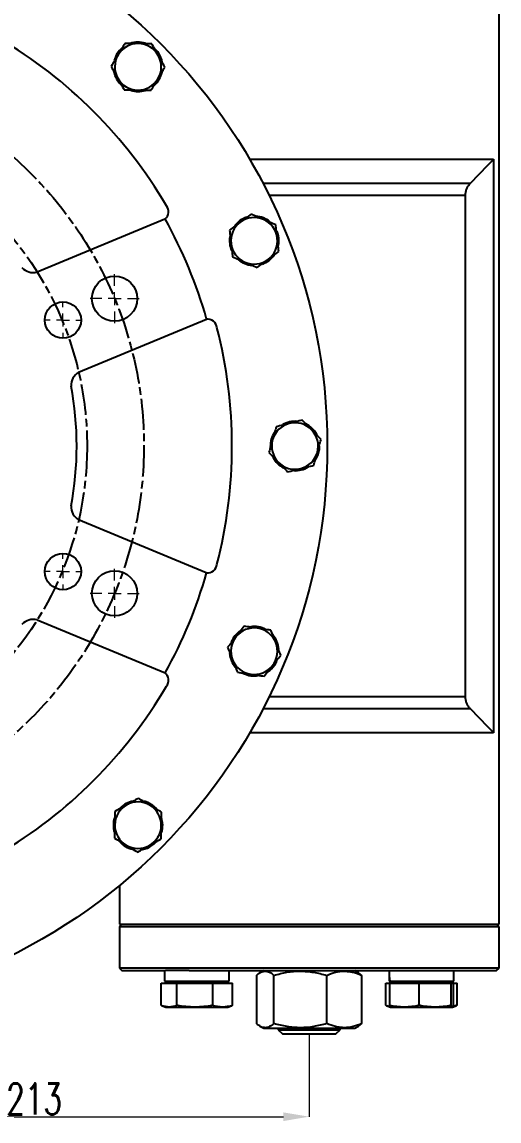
# Model space of a CAD drawing. Header units: millimetres. Extents: x 1953 to 4389, y 564 to 2287.
# Drawn here: x 3417.2 to 3601.9, y 1209.7 to 1634.9 of the extents above; entities that cross this region are included whole.
import ezdxf

# ---------------------------------------------------------------- set-up
doc = ezdxf.new("R2010")
doc.units = ezdxf.units.MM
doc.linetypes.add('AM_ISO08W050', pattern=[18, 12, -1.5, 3, -1.5])
for name, color, linetype, lineweight in [('10', 7, 'Continuous', 0), ('AM_5', 3, 'Continuous', 25), ('AM_7', 4, 'AM_ISO08W050', 25)]:
    doc.layers.add(name, color=color, linetype=linetype, lineweight=lineweight)
doc.styles.add('SLDTEXTSTYLE1', font='txt.shx', dxfattribs={"width": 0.7, "bigfont": 'gbcbig.shx'})
doc.dimstyles.new('SLDDIMSTYLE12$0', dxfattribs={"dimtxt": 12, "dimasz": 10, "dimexe": 0, "dimexo": 0.0625, "dimgap": 0.875, "dimtad": 1, "dimdec": 1, "dimlfac": 1.8, "dimrnd": 1e-09, "dimzin": 12, "dimdsep": 46, "dimtxsty": 'SLDTEXTSTYLE1', "dimcen": 0.09, "dimdle": 8.16, "dimclrd": 3, "dimclre": 3, "dimadec": 0, "dimazin": 3, "dimtfac": 1, "dimtdec": 1, "dimtofl": 0, "dimtmove": 0, "dimatfit": 3, "dimfxl": 0, "dimfrac": 2, "dimtolj": 1, "dimlwd": 5, "dimlwe": 5, "dimarcsym": 0})
doc.dimstyles.new('SLDDIMSTYLE12$3', dxfattribs={"dimtxt": 12, "dimasz": 10, "dimexe": 0, "dimexo": 0.0625, "dimgap": 0.875, "dimtad": 1, "dimdec": 1, "dimlfac": 1.8, "dimrnd": 1e-09, "dimzin": 12, "dimdsep": 46, "dimtxsty": 'SLDTEXTSTYLE1', "dimcen": 0.09, "dimdle": 8.16, "dimclrd": 3, "dimclre": 3, "dimadec": 0, "dimazin": 3, "dimtfac": 1, "dimtdec": 1, "dimtofl": 0, "dimtmove": 0, "dimatfit": 3, "dimfxl": 0, "dimfrac": 2, "dimtolj": 1, "dimlwd": 5, "dimlwe": 5, "dimarcsym": 0})

# ---------------------------------------------------------------- blocks, each defined once
blk = doc.blocks.new('SW_CENTERMARKSYMBOL_3')
at = {"layer": '10', "color": 0}
for p, q in [((0, 1), (0, 1.9)), ((-1, 0), (-1.9, 0)), ((0, 0), (-0.5, 0)), ((0, 0), (0, 0.5)), ((0, 0), (0, -0.5)), ((0, 0), (0.5, 0)), ((1, 0), (1.9, 0)), ((0, -1), (0, -1.9))]:
    blk.add_line(p, q, dxfattribs=at)
blk = doc.blocks.new('SW_CENTERMARKSYMBOL_4')
at = {"layer": '10', "color": 0}
for p, q in [((0, 1), (0, 1.9)), ((-1, 0), (-1.9, 0)), ((0, 0), (-0.5, 0)), ((0, 0), (0, 0.5)), ((0, 0), (0, -0.5)), ((0, 0), (0.5, 0)), ((1, 0), (1.9, 0)), ((0, -1), (0, -1.9))]:
    blk.add_line(p, q, dxfattribs=at)
blk = doc.blocks.new('SW_CENTERMARKSYMBOL_11')
at = {"layer": '10', "color": 0}
for p, q in [((0, 1), (0, 1.35)), ((-1, 0), (-1.35, 0)), ((0, 0), (-0.5, 0)), ((0, 0), (0, 0.5)), ((0, 0), (0, -0.5)), ((0, 0), (0.5, 0)), ((1, 0), (1.35, 0)), ((0, -1), (0, -1.35))]:
    blk.add_line(p, q, dxfattribs=at)
blk = doc.blocks.new('SW_CENTERMARKSYMBOL_12')
at = {"layer": '10', "color": 0}
for p, q in [((0, 1), (0, 1.35)), ((-1, 0), (-1.35, 0)), ((0, 0), (-0.5, 0)), ((0, 0), (0, 0.5)), ((0, 0), (0, -0.5)), ((0, 0), (0.5, 0)), ((1, 0), (1.35, 0)), ((0, -1), (0, -1.35))]:
    blk.add_line(p, q, dxfattribs=at)
blk = doc.blocks.new('*D72')
at = {"layer": 'AM_5', "color": 3, "lineweight": 5, "transparency": 16777216}
blk.add_line((3315.4, 1263.28), (3315.4, 1211.32), dxfattribs=at)
at = {"layer": 'AM_5', "color": 3, "linetype": 'Continuous', "lineweight": 5, "transparency": 16777216}
for p, q in [((3528.4, 1243.28), (3528.4, 1211.32)), ((3325.4, 1211.32), (3518.4, 1211.32))]:
    blk.add_line(p, q, dxfattribs=at)
at = {"layer": 'AM_5', "color": 3, "transparency": 16777216}
for points in [[(3325.4, 1212.99), (3325.4, 1209.65), (3315.4, 1211.32)], [(3518.4, 1212.99), (3518.4, 1209.65), (3528.4, 1211.32)]]:
    blk.add_solid(points, dxfattribs=at)
at = {"layer": 'Defpoints', "color": 0, "transparency": 16777216}
for p in [(3315.4, 1263.34), (3528.4, 1243.34), (3528.4, 1211.32)]:
    blk.add_point(p, dxfattribs=at)
at = {"layer": 'AM_5', "color": 0, "transparency": 16777216, "insert": (3421.9, 1218.19), "char_height": 12, "attachment_point": 5, "style": 'SLDTEXTSTYLE1'}
blk.add_mtext('\\A1;213', dxfattribs=at)
blk = doc.blocks.new('*D56')
at = {"layer": 'AM_5', "color": 3, "linetype": 'Continuous', "lineweight": 5, "transparency": 16777216}
blk.add_line((3161.96, 1724.06), (3196.2, 1667.54), dxfattribs=at)
at = {"layer": 'AM_5', "color": 3, "lineweight": 5, "transparency": 16777216}
for p, q in [((3315.31, 1470.84), (3315.49, 1470.84)), ((3315.4, 1470.75), (3315.4, 1470.93))]:
    blk.add_line(p, q, dxfattribs=at)
at = {"layer": 'AM_5', "color": 3, "transparency": 16777216}
blk.add_solid([(3197.63, 1668.41), (3194.78, 1666.68), (3201.39, 1658.99)], dxfattribs=at)
at = {"layer": 'Defpoints', "color": 0, "transparency": 16777216}
for p in [(3201.39, 1658.99), (3429.42, 1282.69)]:
    blk.add_point(p, dxfattribs=at)
at = {"layer": 'AM_5', "color": 0, "transparency": 16777216, "insert": (3175.91, 1714.3), "char_height": 12, "attachment_point": 5, "rotation": 301.215, "style": 'SLDTEXTSTYLE1'}
blk.add_mtext('\\A1;∅440', dxfattribs=at)
blk = doc.blocks.new('*D57')
at = {"layer": 'AM_5', "color": 3, "linetype": 'Continuous', "lineweight": 5, "transparency": 16777216}
blk.add_line((3073.07, 1642.03), (3185.54, 1562.58), dxfattribs=at)
at = {"layer": 'AM_5', "color": 3, "lineweight": 5, "transparency": 16777216}
for p, q in [((3315.31, 1470.84), (3315.49, 1470.84)), ((3315.4, 1470.75), (3315.4, 1470.93))]:
    blk.add_line(p, q, dxfattribs=at)
at = {"layer": 'AM_5', "color": 3, "transparency": 16777216}
blk.add_solid([(3186.5, 1563.94), (3184.58, 1561.22), (3193.7, 1556.81)], dxfattribs=at)
at = {"layer": 'Defpoints', "color": 0, "transparency": 16777216}
for p in [(3193.7, 1556.81), (3437.1, 1384.87)]:
    blk.add_point(p, dxfattribs=at)
at = {"layer": 'AM_5', "color": 0, "transparency": 16777216, "insert": (3090.33, 1638.26), "char_height": 12, "attachment_point": 5, "rotation": 324.761, "style": 'SLDTEXTSTYLE1'}
blk.add_mtext('\\A1;∅298', dxfattribs=at)
blk = doc.blocks.new('*D59')
at = {"layer": 'AM_5', "color": 3, "linetype": 'Continuous', "lineweight": 5, "transparency": 16777216}
blk.add_line((3048.29, 1602.09), (3192.39, 1531.28), dxfattribs=at)
at = {"layer": 'AM_5', "color": 3, "lineweight": 5, "transparency": 16777216}
for p, q in [((3315.31, 1470.84), (3315.49, 1470.84)), ((3315.4, 1470.75), (3315.4, 1470.93))]:
    blk.add_line(p, q, dxfattribs=at)
at = {"layer": 'AM_5', "color": 3, "transparency": 16777216}
blk.add_solid([(3193.13, 1532.78), (3191.66, 1529.79), (3201.37, 1526.87)], dxfattribs=at)
at = {"layer": 'Defpoints', "color": 0, "transparency": 16777216}
for p in [(3201.37, 1526.87), (3429.43, 1414.81)]:
    blk.add_point(p, dxfattribs=at)
at = {"layer": 'AM_5', "color": 0, "transparency": 16777216, "insert": (3065.93, 1601.08), "char_height": 12, "attachment_point": 5, "rotation": 333.832, "style": 'SLDTEXTSTYLE1'}
blk.add_mtext('\\A1;%%C254', dxfattribs=at)

msp = doc.modelspace()

# ---------------------------------------------------------------- linework, layer by layer
at = {"color": 7, "linetype": 'Continuous', "lineweight": 25}
for p, q in [((3601.901, 1285.842), (3601.901, 1655.842)), ((3469.645, 1622.56), (3470.022, 1622.937)), ((3500.41, 1589.842), (3500.231, 1589.842)), ((3505.346, 1581.842), (3599.787, 1581.842)), ((3599.787, 1581.842), (3599.787, 1359.842)), ((3510.454, 1572.598), (3590.877, 1572.598)), ((3588.922, 1567.824), (3512.871, 1567.824)), ((3588.922, 1373.859), (3588.922, 1567.824)), ((3472.498, 1558.593), (3423.107, 1538.134)), ((3515.964, 1551.984), (3516.457, 1552.189)), ((3439.144, 1499.419), (3488.675, 1519.935)), ((3531.749, 1469.055), (3532.282, 1469.056)), ((3488.535, 1421.806), (3439.144, 1442.265)), ((3423.107, 1403.549), (3472.638, 1383.033)), ((3514.597, 1386.398), (3515.09, 1386.195)), ((3512.871, 1373.859), (3588.922, 1373.859)), ((3590.877, 1369.085), (3510.454, 1369.085)), ((3599.787, 1359.842), (3505.346, 1359.842)), ((3467.119, 1316.597), (3467.496, 1316.22)), ((3454.901, 1300.725), (3454.901, 1285.842)), ((3455.901, 1285.842), (3454.901, 1284.842)), ((3454.901, 1285.842), (3528.401, 1285.842)), ((3454.901, 1284.842), (3454.901, 1268.842)), ((3601.901, 1284.842), (3454.901, 1284.842)), ((3528.401, 1285.842), (3601.901, 1285.842)), ((3601.901, 1284.842), (3600.901, 1285.842)), ((3601.901, 1268.842), (3601.901, 1284.842)), ((3454.901, 1268.842), (3455.901, 1267.842)), ((3580.373, 1268.842), (3454.901, 1268.842)), ((3455.901, 1267.842), (3472.712, 1267.842)), ((3472.364, 1267.842), (3472.364, 1263.742)), ((3481.979, 1267.842), (3472.712, 1267.842)), ((3481.979, 1267.842), (3574.822, 1267.842)), ((3497.464, 1263.742), (3497.464, 1267.842)), ((3510.776, 1267.842), (3509.334, 1267.009)), ((3547.468, 1267.009), (3546.026, 1267.842)), ((3559.338, 1267.842), (3559.338, 1263.742)), ((3574.822, 1267.842), (3584.09, 1267.842)), ((3601.901, 1268.842), (3580.373, 1268.842)), ((3584.09, 1267.842), (3600.901, 1267.842)), ((3584.438, 1263.742), (3584.438, 1267.842)), ((3600.901, 1267.842), (3601.901, 1268.842)), ((3472.364, 1263.742), (3497.464, 1263.742)), ((3473.914, 1263.742), (3473.114, 1262.942)), ((3496.714, 1262.942), (3495.914, 1263.742)), ((3507.997, 1266.018), (3507.997, 1247.366)), ((3514.769, 1247.366), (3514.769, 1266.018)), ((3535.172, 1247.366), (3535.172, 1266.018)), ((3548.805, 1266.018), (3547.439, 1266.959)), ((3548.805, 1247.366), (3548.805, 1266.018)), ((3559.338, 1263.742), (3559.563, 1263.742)), ((3559.563, 1263.742), (3584.438, 1263.742)), ((3560.888, 1263.742), (3560.088, 1262.942)), ((3583.688, 1262.942), (3582.888, 1263.742)), ((3471.087, 1254.417), (3471.087, 1262.942)), ((3471.087, 1262.942), (3477.216, 1262.942)), ((3477.216, 1254.417), (3477.216, 1262.942)), ((3477.216, 1262.942), (3491.043, 1262.942)), ((3491.043, 1254.417), (3491.043, 1262.942)), ((3491.043, 1262.942), (3498.741, 1262.942)), ((3498.741, 1254.417), (3498.741, 1262.942)), ((3558.061, 1254.417), (3558.061, 1262.942)), ((3558.061, 1262.942), (3559.461, 1262.942)), ((3559.461, 1262.942), (3559.461, 1254.417)), ((3559.461, 1262.942), (3570.982, 1262.942)), ((3570.982, 1254.417), (3570.982, 1262.942)), ((3570.982, 1262.942), (3583.41, 1262.942)), ((3583.41, 1254.417), (3583.41, 1262.942)), ((3583.41, 1262.942), (3584.315, 1262.942)), ((3584.315, 1262.942), (3585.715, 1262.942)), ((3584.315, 1254.417), (3584.315, 1262.942)), ((3585.715, 1254.417), (3585.715, 1262.942)), ((3471.524, 1254.247), (3472.914, 1253.742)), ((3472.914, 1253.742), (3474.152, 1253.742)), ((3474.152, 1253.742), (3484.13, 1253.742)), ((3484.13, 1253.742), (3494.892, 1253.742)), ((3494.892, 1253.742), (3496.914, 1253.742)), ((3496.914, 1253.742), (3498.303, 1254.247)), ((3498.294, 1254.273), (3498.741, 1254.417)), ((3558.498, 1254.247), (3559.888, 1253.742)), ((3559.914, 1253.742), (3565.222, 1253.742)), ((3565.222, 1253.742), (3577.196, 1253.742)), ((3577.196, 1253.742), (3583.862, 1253.742)), ((3583.888, 1253.742), (3585.277, 1254.247)), ((3585.715, 1254.417), (3584.128, 1254.006)), ((3585.268, 1254.273), (3585.715, 1254.417)), ((3509.348, 1246.366), (3510.776, 1245.542)), ((3546.026, 1245.542), (3547.454, 1246.366)), ((3547.439, 1246.391), (3548.805, 1247.366)), ((3510.776, 1245.542), (3546.026, 1245.542)), ((3516.401, 1245.542), (3516.401, 1244.966)), ((3516.401, 1244.966), (3518.025, 1243.342)), ((3516.401, 1244.966), (3528.401, 1244.966)), ((3518.025, 1243.342), (3538.777, 1243.342)), ((3528.401, 1244.966), (3540.401, 1244.966)), ((3538.777, 1243.342), (3540.401, 1244.966)), ((3540.401, 1244.966), (3540.401, 1245.542))]:
    msp.add_line(p, q, dxfattribs=at)
for centre, radius in [((3315.401, 1470.842), 220), ((3453.059, 1527.862), 8.75), ((3433.074, 1519.583), 7), ((3433.074, 1422.241), 7), ((3453.059, 1413.822), 8.75)]:
    msp.add_circle(centre, radius, dxfattribs=at)
for centre, radius, start, end in [((3315.401, 1470.842), 183.094, 30.51289, 59.48711), ((3462.126, 1617.566), 9.55, 129.93683, 165.51721), ((3462.126, 1617.566), 9, 89.15979, 149.15979), ((3462.126, 1617.566), 9.55, 72.66492, 108.66529), ((3462.126, 1617.566), 9, 29.15979, 89.15979), ((3462.126, 1617.566), 9, 149.15979, 209.15979), ((3462.126, 1617.566), 9.55, 34.22088, 45.02267), ((3462.126, 1617.566), 9, 329.15979, 29.15979), ((3462.126, 1617.566), 9.55, 10.4811, 34.22088), ((3462.126, 1617.566), 9.55, 192.62483, 225.8491), ((3462.126, 1617.566), 9, 209.15979, 269.15979), ((3462.126, 1617.566), 9, 269.15979, 329.15979), ((3462.126, 1617.566), 9.55, 312.15425, 347.14171), ((3462.126, 1617.566), 9.55, 252.8213, 287.31506), ((3470.288, 1561.51), 3.66, 309.5302, 38.83022), ((3470.288, 1561.51), 3.66, 307.1469, 309.5302), ((3315.401, 1470.842), 180.094, 15.8189, 29.1944), ((3507.106, 1550.249), 9, 126.65979, 186.65979), ((3507.106, 1550.249), 9.55, 107.43683, 143.01721), ((3507.106, 1550.249), 9, 66.65979, 126.65979), ((3507.106, 1550.249), 9.55, 50.16492, 86.16529), ((3507.106, 1550.249), 9, 6.65979, 66.65979), ((3507.106, 1550.249), 9.55, 11.72088, 22.52267), ((3507.106, 1550.249), 9.55, 170.12483, 203.3491), ((3507.106, 1550.249), 9, 186.65979, 246.65979), ((3507.106, 1550.249), 9, 306.65979, 6.65979), ((3507.106, 1550.249), 9.55, 347.9811, 11.72088), ((3507.106, 1550.249), 9.55, 289.65425, 324.64171), ((3421.608, 1543.944), 6, 222.66602, 284.47019), ((3507.106, 1550.249), 9.55, 230.3213, 264.81506), ((3507.106, 1550.249), 9, 246.65979, 306.65979), ((3489.035, 1516.252), 3.66, 6.16978, 97.85307), ((3315.401, 1470.842), 183.094, 345.51289, 14.48711), ((3442.192, 1494.251), 6, 120.52978, 182.334), ((3315.401, 1470.842), 122.997, 349.14444, 10.85556), ((3522.901, 1470.842), 9.55, 84.93683, 120.51721), ((3522.901, 1470.842), 9.55, 146.71169, 180.8491), ((3522.901, 1470.842), 9, 104.15979, 164.15979), ((3522.901, 1470.842), 9, 44.15979, 104.15979), ((3522.901, 1470.842), 9.55, 27.66492, 63.66529), ((3522.901, 1470.842), 9, 344.15979, 44.15979), ((3522.901, 1470.842), 9, 164.15979, 224.15979), ((3522.901, 1470.842), 9, 284.15979, 344.15979), ((3522.901, 1470.842), 9.55, 325.4811, 349.22088), ((3522.901, 1470.842), 9.55, 349.22088, 0.02267), ((3522.901, 1470.842), 9.55, 207.8213, 242.31506), ((3522.901, 1470.842), 9, 224.15979, 284.15979), ((3522.901, 1470.842), 9.55, 267.15425, 302.14171), ((3442.192, 1447.433), 6, 177.66602, 239.47019), ((3489.035, 1425.432), 3.66, 264.5302, 353.83022), ((3315.401, 1470.842), 180.094, 330.8189, 344.1944), ((3489.035, 1425.432), 3.66, 262.1469, 264.5302), ((3421.608, 1397.739), 6, 75.52977, 137.334), ((3507.106, 1391.435), 9.55, 124.21169, 158.3491), ((3507.106, 1391.435), 9, 81.65979, 141.65979), ((3507.106, 1391.435), 9.55, 62.43683, 98.01721), ((3507.106, 1391.435), 9, 21.65979, 81.65979), ((3507.106, 1391.435), 9, 141.65979, 201.65979), ((3507.106, 1391.435), 9.55, 5.16492, 41.16529), ((3507.106, 1391.435), 9, 321.65979, 21.65979), ((3507.106, 1391.435), 9.55, 185.3213, 219.81506), ((3507.106, 1391.435), 9, 201.65979, 261.65979), ((3507.106, 1391.435), 9.55, 326.72088, 337.52267), ((3470.288, 1380.174), 3.66, 321.16978, 52.85307), ((3507.106, 1391.435), 9.55, 244.65425, 279.64171), ((3507.106, 1391.435), 9, 261.65979, 321.65979), ((3507.106, 1391.435), 9.55, 302.9811, 326.72088), ((3315.401, 1470.842), 183.094, 300.51289, 329.48711), ((3462.126, 1324.117), 9, 119.15979, 179.15979), ((3462.126, 1324.117), 9.55, 101.71169, 135.8491), ((3462.126, 1324.117), 9, 59.15979, 119.15979), ((3462.126, 1324.117), 9.55, 39.93683, 75.51721), ((3462.126, 1324.117), 9, 359.15979, 59.15979), ((3462.126, 1324.117), 9.55, 162.8213, 197.31506), ((3462.126, 1324.117), 9.55, 342.66492, 18.66529), ((3462.126, 1324.117), 9, 179.15979, 239.15979), ((3462.126, 1324.117), 9, 299.15979, 359.15979), ((3462.126, 1324.117), 9.55, 222.15425, 257.14171), ((3462.126, 1324.117), 9, 239.15979, 299.15979), ((3462.126, 1324.117), 9.55, 280.4811, 304.22088), ((3462.126, 1324.117), 9.55, 304.22088, 315.02267)]:
    msp.add_arc(centre, radius, start, end, dxfattribs=at)
for centre, start_param, end_param in [((3571.888, 1267.842), 1.5707963, 1.7605494), ((3571.888, 1263.742), 1.4763478, 1.5707963)]:
    msp.add_ellipse(centre, major_axis=(0, 21.737), ratio=0.5773503, start_param=start_param, end_param=end_param, dxfattribs=at)
for points, knots in [([(3457.062, 1626.642), (3456.622, 1625.904), (3456.18, 1625.164), (3455.292, 1623.678), (3454.846, 1622.931), (3454.398, 1622.18)], [0, 0, 0, 0, 0.5, 0.5, 1, 1, 1, 1]), ([(3462.257, 1626.565), (3461.383, 1626.578), (3460.514, 1626.591), (3458.783, 1626.616), (3457.921, 1626.629), (3457.062, 1626.642)], [0, 0, 0, 0, 0.5, 0.5, 1, 1, 1, 1]), ([(3467.453, 1626.489), (3466.594, 1626.502), (3465.732, 1626.514), (3464.001, 1626.54), (3463.132, 1626.553), (3462.257, 1626.565)], [0, 0, 0, 0, 0.5, 0.5, 1, 1, 1, 1]), ([(3469.985, 1621.952), (3469.559, 1622.715), (3469.135, 1623.475), (3468.292, 1624.986), (3467.872, 1625.739), (3467.453, 1626.489)], [0, 0, 0, 0, 0.5, 0.5, 1, 1, 1, 1]), ([(3454.398, 1622.18), (3453.95, 1621.43), (3453.504, 1620.683), (3452.616, 1619.196), (3452.175, 1618.456), (3451.734, 1617.719)], [0, 0, 0, 0, 0.5, 0.5, 1, 1, 1, 1]), ([(3472.517, 1617.414), (3472.098, 1618.164), (3471.678, 1618.917), (3470.835, 1620.429), (3470.411, 1621.188), (3469.985, 1621.952)], [0, 0, 0, 0, 0.5, 0.5, 1, 1, 1, 1]), ([(3451.734, 1617.719), (3452.153, 1616.969), (3452.573, 1616.216), (3453.416, 1614.704), (3453.84, 1613.945), (3454.266, 1613.181)], [0, 0, 0, 0, 0.5, 0.5, 1, 1, 1, 1]), ([(3469.853, 1612.953), (3470.301, 1613.703), (3470.747, 1614.45), (3471.635, 1615.936), (3472.076, 1616.676), (3472.517, 1617.414)], [0, 0, 0, 0, 0.5, 0.5, 1, 1, 1, 1]), ([(3454.266, 1613.181), (3454.692, 1612.418), (3455.116, 1611.658), (3455.959, 1610.146), (3456.379, 1609.394), (3456.798, 1608.644)], [0, 0, 0, 0, 0.5, 0.5, 1, 1, 1, 1]), ([(3467.189, 1608.491), (3467.629, 1609.229), (3468.071, 1609.969), (3468.959, 1611.455), (3469.405, 1612.202), (3469.853, 1612.953)], [0, 0, 0, 0, 0.5, 0.5, 1, 1, 1, 1]), ([(3456.798, 1608.644), (3457.657, 1608.631), (3458.519, 1608.618), (3460.25, 1608.593), (3461.119, 1608.58), (3461.994, 1608.567)], [0, 0, 0, 0, 0.5, 0.5, 1, 1, 1, 1]), ([(3461.994, 1608.567), (3462.868, 1608.555), (3463.737, 1608.542), (3465.468, 1608.516), (3466.33, 1608.504), (3467.189, 1608.491)], [0, 0, 0, 0, 0.5, 0.5, 1, 1, 1, 1]), ([(3588.922, 1567.824), (3588.922, 1568.269), (3588.965, 1568.706), (3589.093, 1569.351), (3589.146, 1569.564), (3589.274, 1569.986), (3589.349, 1570.197), (3589.601, 1570.809), (3589.806, 1571.196), (3590.288, 1571.931), (3590.568, 1572.279), (3590.877, 1572.598)], [0, 0, 0, 0, 0.25, 0.25, 0.375, 0.375, 0.5, 0.5, 0.75, 0.75, 1, 1, 1, 1]), ([(3501.732, 1557.468), (3501.031, 1556.946), (3500.333, 1556.427), (3498.944, 1555.393), (3498.253, 1554.879), (3497.564, 1554.366)], [0, 0, 0, 0, 0.5, 0.5, 1, 1, 1, 1]), ([(3505.901, 1560.571), (3505.212, 1560.058), (3504.52, 1559.543), (3503.131, 1558.51), (3502.434, 1557.99), (3501.732, 1557.468)], [0, 0, 0, 0, 0.5, 0.5, 1, 1, 1, 1]), ([(3510.672, 1558.512), (3509.869, 1558.858), (3509.07, 1559.203), (3507.481, 1559.889), (3506.689, 1560.23), (3505.901, 1560.571)], [0, 0, 0, 0, 0.5, 0.5, 1, 1, 1, 1]), ([(3515.443, 1556.453), (3514.654, 1556.794), (3513.863, 1557.135), (3512.273, 1557.821), (3511.474, 1558.166), (3510.672, 1558.512)], [0, 0, 0, 0, 0.5, 0.5, 1, 1, 1, 1]), ([(3497.564, 1554.366), (3497.664, 1553.513), (3497.764, 1552.657), (3497.964, 1550.937), (3498.065, 1550.073), (3498.167, 1549.205)], [0, 0, 0, 0, 0.5, 0.5, 1, 1, 1, 1]), ([(3516.045, 1551.292), (3515.944, 1552.161), (3515.843, 1553.024), (3515.642, 1554.744), (3515.542, 1555.6), (3515.443, 1556.453)], [0, 0, 0, 0, 0.5, 0.5, 1, 1, 1, 1]), ([(3498.167, 1549.205), (3498.268, 1548.336), (3498.369, 1547.473), (3498.57, 1545.753), (3498.67, 1544.897), (3498.769, 1544.044)], [0, 0, 0, 0, 0.5, 0.5, 1, 1, 1, 1]), ([(3516.648, 1546.131), (3516.548, 1546.984), (3516.448, 1547.84), (3516.247, 1549.56), (3516.147, 1550.424), (3516.045, 1551.292)], [0, 0, 0, 0, 0.5, 0.5, 1, 1, 1, 1]), ([(3498.769, 1544.044), (3499.558, 1543.703), (3500.349, 1543.362), (3501.939, 1542.676), (3502.737, 1542.331), (3503.54, 1541.985)], [0, 0, 0, 0, 0.5, 0.5, 1, 1, 1, 1]), ([(3512.479, 1543.029), (3513.181, 1543.551), (3513.878, 1544.07), (3515.267, 1545.104), (3515.959, 1545.618), (3516.648, 1546.131)], [0, 0, 0, 0, 0.5, 0.5, 1, 1, 1, 1]), ([(3503.54, 1541.985), (3504.343, 1541.639), (3505.141, 1541.294), (3506.731, 1540.608), (3507.522, 1540.267), (3508.311, 1539.926)], [0, 0, 0, 0, 0.5, 0.5, 1, 1, 1, 1]), ([(3508.311, 1539.926), (3509, 1540.439), (3509.692, 1540.954), (3511.08, 1541.988), (3511.778, 1542.507), (3512.479, 1543.029)], [0, 0, 0, 0, 0.5, 0.5, 1, 1, 1, 1]), ([(3525.737, 1480.839), (3524.905, 1480.629), (3524.069, 1480.418), (3522.39, 1479.995), (3521.547, 1479.782), (3520.699, 1479.568)], [0, 0, 0, 0, 0.5, 0.5, 1, 1, 1, 1]), ([(3529.357, 1477.112), (3528.748, 1477.739), (3528.143, 1478.363), (3526.936, 1479.605), (3526.336, 1480.223), (3525.737, 1480.839)], [0, 0, 0, 0, 0.5, 0.5, 1, 1, 1, 1]), ([(3515.661, 1478.297), (3515.426, 1477.471), (3515.191, 1476.642), (3514.719, 1474.976), (3514.481, 1474.139), (3514.243, 1473.298)], [0, 0, 0, 0, 0.5, 0.5, 1, 1, 1, 1]), ([(3520.699, 1479.568), (3519.852, 1479.354), (3519.008, 1479.142), (3517.329, 1478.718), (3516.494, 1478.507), (3515.661, 1478.297)], [0, 0, 0, 0, 0.5, 0.5, 1, 1, 1, 1]), ([(3532.977, 1473.384), (3532.379, 1474), (3531.779, 1474.618), (3530.572, 1475.861), (3529.967, 1476.484), (3529.357, 1477.112)], [0, 0, 0, 0, 0.5, 0.5, 1, 1, 1, 1]), ([(3514.243, 1473.298), (3514.004, 1472.457), (3513.767, 1471.621), (3513.294, 1469.955), (3513.059, 1469.126), (3512.824, 1468.299)], [0, 0, 0, 0, 0.5, 0.5, 1, 1, 1, 1]), ([(3531.559, 1468.385), (3531.798, 1469.226), (3532.035, 1470.063), (3532.508, 1471.728), (3532.743, 1472.558), (3532.977, 1473.384)], [0, 0, 0, 0, 0.5, 0.5, 1, 1, 1, 1]), ([(3512.824, 1468.299), (3513.423, 1467.683), (3514.023, 1467.065), (3515.229, 1465.823), (3515.835, 1465.199), (3516.444, 1464.572)], [0, 0, 0, 0, 0.5, 0.5, 1, 1, 1, 1]), ([(3530.141, 1463.386), (3530.375, 1464.213), (3530.61, 1465.042), (3531.083, 1466.707), (3531.32, 1467.544), (3531.559, 1468.385)], [0, 0, 0, 0, 0.5, 0.5, 1, 1, 1, 1]), ([(3516.444, 1464.572), (3517.053, 1463.945), (3517.659, 1463.321), (3518.865, 1462.079), (3519.466, 1461.46), (3520.064, 1460.844)], [0, 0, 0, 0, 0.5, 0.5, 1, 1, 1, 1]), ([(3525.102, 1462.115), (3525.95, 1462.329), (3526.793, 1462.542), (3528.472, 1462.965), (3529.308, 1463.176), (3530.141, 1463.386)], [0, 0, 0, 0, 0.5, 0.5, 1, 1, 1, 1]), ([(3520.064, 1460.844), (3520.897, 1461.054), (3521.733, 1461.265), (3523.412, 1461.689), (3524.255, 1461.901), (3525.102, 1462.115)], [0, 0, 0, 0, 0.5, 0.5, 1, 1, 1, 1]), ([(3503.27, 1401.093), (3502.737, 1400.42), (3502.203, 1399.744), (3501.129, 1398.386), (3500.589, 1397.704), (3500.047, 1397.018)], [0, 0, 0, 0, 0.5, 0.5, 1, 1, 1, 1]), ([(3508.411, 1400.34), (3507.546, 1400.467), (3506.686, 1400.593), (3504.973, 1400.844), (3504.12, 1400.969), (3503.27, 1401.093)], [0, 0, 0, 0, 0.5, 0.5, 1, 1, 1, 1]), ([(3513.553, 1399.586), (3512.703, 1399.711), (3511.85, 1399.836), (3510.137, 1400.087), (3509.276, 1400.213), (3508.411, 1400.34)], [0, 0, 0, 0, 0.5, 0.5, 1, 1, 1, 1]), ([(3515.47, 1394.757), (3515.148, 1395.569), (3514.827, 1396.378), (3514.188, 1397.987), (3513.87, 1398.788), (3513.553, 1399.586)], [0, 0, 0, 0, 0.5, 0.5, 1, 1, 1, 1]), ([(3500.047, 1397.018), (3499.504, 1396.332), (3498.965, 1395.65), (3497.891, 1394.292), (3497.356, 1393.616), (3496.823, 1392.942)], [0, 0, 0, 0, 0.5, 0.5, 1, 1, 1, 1]), ([(3496.823, 1392.942), (3497.141, 1392.144), (3497.459, 1391.343), (3498.098, 1389.734), (3498.419, 1388.926), (3498.741, 1388.113)], [0, 0, 0, 0, 0.5, 0.5, 1, 1, 1, 1]), ([(3517.388, 1389.927), (3517.071, 1390.726), (3516.753, 1391.527), (3516.114, 1393.136), (3515.793, 1393.944), (3515.47, 1394.757)], [0, 0, 0, 0, 0.5, 0.5, 1, 1, 1, 1]), ([(3498.741, 1388.113), (3499.064, 1387.301), (3499.385, 1386.492), (3500.024, 1384.883), (3500.342, 1384.082), (3500.659, 1383.284)], [0, 0, 0, 0, 0.5, 0.5, 1, 1, 1, 1]), ([(3514.165, 1385.852), (3514.707, 1386.538), (3515.247, 1387.22), (3516.321, 1388.578), (3516.855, 1389.254), (3517.388, 1389.927)], [0, 0, 0, 0, 0.5, 0.5, 1, 1, 1, 1]), ([(3500.659, 1383.284), (3501.509, 1383.159), (3502.362, 1383.034), (3504.075, 1382.783), (3504.935, 1382.657), (3505.8, 1382.53)], [0, 0, 0, 0, 0.5, 0.5, 1, 1, 1, 1]), ([(3505.8, 1382.53), (3506.665, 1382.403), (3507.526, 1382.277), (3509.239, 1382.026), (3510.092, 1381.901), (3510.942, 1381.776)], [0, 0, 0, 0, 0.5, 0.5, 1, 1, 1, 1]), ([(3510.942, 1381.776), (3511.474, 1382.45), (3512.009, 1383.126), (3513.083, 1384.484), (3513.623, 1385.166), (3514.165, 1385.852)], [0, 0, 0, 0, 0.5, 0.5, 1, 1, 1, 1]), ([(3590.877, 1369.085), (3590.568, 1369.404), (3590.293, 1369.747), (3589.931, 1370.296), (3589.819, 1370.485), (3589.612, 1370.875), (3589.518, 1371.077), (3589.265, 1371.69), (3589.138, 1372.109), (3588.966, 1372.97), (3588.922, 1373.414), (3588.922, 1373.859)], [0, 0, 0, 0, 0.25, 0.25, 0.375, 0.375, 0.5, 0.5, 0.75, 0.75, 1, 1, 1, 1]), ([(3457.74, 1331.976), (3456.977, 1331.55), (3456.217, 1331.127), (3454.705, 1330.283), (3453.953, 1329.863), (3453.203, 1329.445)], [0, 0, 0, 0, 0.5, 0.5, 1, 1, 1, 1]), ([(3462.278, 1334.508), (3461.528, 1334.09), (3460.775, 1333.67), (3459.263, 1332.826), (3458.504, 1332.402), (3457.74, 1331.976)], [0, 0, 0, 0, 0.5, 0.5, 1, 1, 1, 1]), ([(3466.739, 1331.844), (3465.989, 1332.293), (3465.242, 1332.738), (3463.755, 1333.626), (3463.015, 1334.068), (3462.278, 1334.508)], [0, 0, 0, 0, 0.5, 0.5, 1, 1, 1, 1]), ([(3471.201, 1329.181), (3470.463, 1329.621), (3469.723, 1330.063), (3468.237, 1330.95), (3467.49, 1331.396), (3466.739, 1331.844)], [0, 0, 0, 0, 0.5, 0.5, 1, 1, 1, 1]), ([(3453.203, 1329.445), (3453.19, 1328.586), (3453.177, 1327.724), (3453.152, 1325.993), (3453.139, 1325.123), (3453.126, 1324.249)], [0, 0, 0, 0, 0.5, 0.5, 1, 1, 1, 1]), ([(3471.125, 1323.985), (3471.137, 1324.859), (3471.15, 1325.729), (3471.176, 1327.46), (3471.188, 1328.322), (3471.201, 1329.181)], [0, 0, 0, 0, 0.5, 0.5, 1, 1, 1, 1]), ([(3453.126, 1324.249), (3453.114, 1323.375), (3453.101, 1322.505), (3453.076, 1320.774), (3453.063, 1319.912), (3453.05, 1319.053)], [0, 0, 0, 0, 0.5, 0.5, 1, 1, 1, 1]), ([(3471.048, 1318.789), (3471.061, 1319.648), (3471.074, 1320.51), (3471.099, 1322.241), (3471.112, 1323.111), (3471.125, 1323.985)], [0, 0, 0, 0, 0.5, 0.5, 1, 1, 1, 1]), ([(3453.05, 1319.053), (3453.788, 1318.613), (3454.528, 1318.171), (3456.014, 1317.284), (3456.761, 1316.838), (3457.512, 1316.39)], [0, 0, 0, 0, 0.5, 0.5, 1, 1, 1, 1]), ([(3466.511, 1316.258), (3467.274, 1316.684), (3468.034, 1317.107), (3469.546, 1317.951), (3470.298, 1318.371), (3471.048, 1318.789)], [0, 0, 0, 0, 0.5, 0.5, 1, 1, 1, 1]), ([(3457.512, 1316.39), (3458.262, 1315.941), (3459.009, 1315.496), (3460.496, 1314.608), (3461.236, 1314.166), (3461.973, 1313.726)], [0, 0, 0, 0, 0.5, 0.5, 1, 1, 1, 1]), ([(3461.973, 1313.726), (3462.723, 1314.144), (3463.476, 1314.564), (3464.988, 1315.408), (3465.747, 1315.832), (3466.511, 1316.258)], [0, 0, 0, 0, 0.5, 0.5, 1, 1, 1, 1]), ([(3507.997, 1266.018), (3508.55, 1266.507), (3509.107, 1266.911), (3510.232, 1267.47), (3510.801, 1267.624), (3511.52, 1267.625), (3511.665, 1267.616), (3511.953, 1267.579), (3512.096, 1267.552), (3512.526, 1267.442), (3512.81, 1267.333), (3513.657, 1266.913), (3514.215, 1266.508), (3514.769, 1266.018)], [0, 0, 0, 0, 0.25, 0.25, 0.5, 0.5, 0.5625, 0.5625, 0.625, 0.625, 0.75, 0.75, 1, 1, 1, 1]), ([(3514.769, 1266.018), (3516.434, 1266.507), (3518.112, 1266.911), (3521.503, 1267.47), (3523.216, 1267.624), (3525.385, 1267.625), (3525.82, 1267.616), (3526.688, 1267.579), (3527.121, 1267.552), (3528.413, 1267.442), (3529.27, 1267.333), (3531.823, 1266.913), (3533.504, 1266.508), (3535.172, 1266.018)], [0, 0, 0, 0, 0.25, 0.25, 0.5, 0.5, 0.5625, 0.5625, 0.625, 0.625, 0.75, 0.75, 1, 1, 1, 1]), ([(3535.172, 1266.018), (3536.285, 1266.507), (3537.406, 1266.911), (3539.672, 1267.47), (3540.816, 1267.624), (3542.265, 1267.625), (3542.556, 1267.616), (3543.136, 1267.579), (3543.425, 1267.552), (3544.289, 1267.442), (3544.861, 1267.333), (3546.567, 1266.913), (3547.69, 1266.508), (3548.805, 1266.018)], [0, 0, 0, 0, 0.25, 0.25, 0.5, 0.5, 0.5625, 0.5625, 0.625, 0.625, 0.75, 0.75, 1, 1, 1, 1]), ([(3474.152, 1253.742), (3473.636, 1253.742), (3473.123, 1253.805), (3472.102, 1254.039), (3471.594, 1254.209), (3471.087, 1254.417)], [0, 0, 0, 0, 0.5, 0.5, 1, 1, 1, 1]), ([(3477.216, 1254.417), (3476.71, 1254.209), (3476.201, 1254.039), (3475.18, 1253.805), (3474.667, 1253.742), (3474.152, 1253.742)], [0, 0, 0, 0, 0.5, 0.5, 1, 1, 1, 1]), ([(3484.13, 1253.742), (3482.966, 1253.742), (3481.809, 1253.805), (3479.506, 1254.039), (3478.359, 1254.209), (3477.216, 1254.417)], [0, 0, 0, 0, 0.5, 0.5, 1, 1, 1, 1]), ([(3491.043, 1254.417), (3489.9, 1254.209), (3488.753, 1254.039), (3486.45, 1253.805), (3485.293, 1253.742), (3484.13, 1253.742)], [0, 0, 0, 0, 0.5, 0.5, 1, 1, 1, 1]), ([(3494.892, 1253.742), (3494.244, 1253.742), (3493.6, 1253.805), (3492.318, 1254.039), (3491.679, 1254.209), (3491.043, 1254.417)], [0, 0, 0, 0, 0.5, 0.5, 1, 1, 1, 1]), ([(3498.741, 1254.417), (3498.104, 1254.209), (3497.466, 1254.039), (3496.183, 1253.805), (3495.539, 1253.742), (3494.892, 1253.742)], [0, 0, 0, 0, 0.5, 0.5, 1, 1, 1, 1]), ([(3559.705, 1253.907), (3559.668, 1253.911), (3559.115, 1253.972), (3558.57, 1254.202), (3558.061, 1254.417)], [0, 0, 0, 0, 0.0675214, 1, 1, 1, 1]), ([(3565.222, 1253.742), (3564.252, 1253.742), (3563.288, 1253.805), (3561.369, 1254.039), (3560.413, 1254.209), (3559.461, 1254.417)], [0, 0, 0, 0, 0.5, 0.5, 1, 1, 1, 1]), ([(3559.461, 1254.417), (3559.536, 1254.209), (3559.611, 1254.039), (3559.762, 1253.805), (3559.837, 1253.742), (3559.914, 1253.742)], [0, 0, 0, 0, 0.5, 0.5, 1, 1, 1, 1]), ([(3570.982, 1254.417), (3570.03, 1254.209), (3569.075, 1254.039), (3567.155, 1253.805), (3566.191, 1253.742), (3565.222, 1253.742)], [0, 0, 0, 0, 0.5, 0.5, 1, 1, 1, 1]), ([(3577.196, 1253.742), (3576.151, 1253.742), (3575.111, 1253.805), (3573.04, 1254.039), (3572.01, 1254.209), (3570.982, 1254.417)], [0, 0, 0, 0, 0.5, 0.5, 1, 1, 1, 1]), ([(3583.41, 1254.417), (3582.382, 1254.209), (3581.352, 1254.039), (3579.281, 1253.805), (3578.241, 1253.742), (3577.196, 1253.742)], [0, 0, 0, 0, 0.5, 0.5, 1, 1, 1, 1]), ([(3583.862, 1253.742), (3583.786, 1253.742), (3583.71, 1253.805), (3583.559, 1254.039), (3583.484, 1254.209), (3583.41, 1254.417)], [0, 0, 0, 0, 0.5, 0.5, 1, 1, 1, 1]), ([(3584.315, 1254.417), (3584.24, 1254.209), (3584.165, 1254.039), (3584.014, 1253.805), (3583.938, 1253.742), (3583.862, 1253.742)], [0, 0, 0, 0, 0.5, 0.5, 1, 1, 1, 1]), ([(3514.769, 1247.366), (3514.216, 1246.876), (3513.659, 1246.472), (3512.534, 1245.913), (3511.965, 1245.759), (3511.245, 1245.758), (3511.101, 1245.767), (3510.813, 1245.804), (3510.669, 1245.832), (3510.24, 1245.942), (3509.956, 1246.051), (3509.109, 1246.471), (3508.551, 1246.875), (3507.997, 1247.366)], [0, 0, 0, 0, 0.25, 0.25, 0.5, 0.5, 0.5625, 0.5625, 0.625, 0.625, 0.75, 0.75, 1, 1, 1, 1]), ([(3535.172, 1247.366), (3533.506, 1246.876), (3531.829, 1246.472), (3528.438, 1245.913), (3526.725, 1245.759), (3524.556, 1245.758), (3524.12, 1245.767), (3523.253, 1245.804), (3522.82, 1245.832), (3521.527, 1245.942), (3520.671, 1246.051), (3518.118, 1246.471), (3516.436, 1246.875), (3514.769, 1247.366)], [0, 0, 0, 0, 0.25, 0.25, 0.5, 0.5, 0.5625, 0.5625, 0.625, 0.625, 0.75, 0.75, 1, 1, 1, 1]), ([(3548.805, 1247.366), (3547.692, 1246.876), (3546.57, 1246.472), (3544.305, 1245.913), (3543.16, 1245.759), (3541.712, 1245.758), (3541.42, 1245.767), (3540.841, 1245.804), (3540.552, 1245.832), (3539.688, 1245.942), (3539.116, 1246.051), (3537.41, 1246.471), (3536.287, 1246.875), (3535.172, 1247.366)], [0, 0, 0, 0, 0.25, 0.25, 0.5, 0.5, 0.5625, 0.5625, 0.625, 0.625, 0.75, 0.75, 1, 1, 1, 1])]:
    msp.add_open_spline(points, degree=3, knots=knots, dxfattribs=at)
for points in [[(3590.877, 1572.598), (3593.854, 1575.673), (3596.823, 1578.755), (3599.787, 1581.842)], [(3599.787, 1359.842), (3596.823, 1362.929), (3593.854, 1366.011), (3590.877, 1369.085)]]:
    msp.add_open_spline(points, degree=3, dxfattribs=at)
at = {"layer": 'AM_7'}
for radius in [149, 127]:
    msp.add_circle((3315.401, 1470.842), radius, dxfattribs=at)

# ---------------------------------------------------------------- block references
at = {"layer": '10', "xscale": 5, "yscale": 5, "zscale": 5}
for name, p in [('SW_CENTERMARKSYMBOL_3', (3453.059, 1527.862)), ('SW_CENTERMARKSYMBOL_11', (3433.074, 1519.583)), ('SW_CENTERMARKSYMBOL_12', (3433.074, 1422.241)), ('SW_CENTERMARKSYMBOL_4', (3453.059, 1413.822))]:
    msp.add_blockref(name, p, dxfattribs=at)

# ---------------------------------------------------------------- dimensions: what is measured, and where the dimension line sits
at = {"layer": 'AM_5'}
for p1, p2, picture, middle in [((3429.416, 1282.691), (3201.386, 1658.992), '*D56', (3170.028, 1710.739)), ((3437.097, 1384.871), (3193.705, 1556.813), '*D57', (3086.363, 1632.644))]:
    dim = msp.add_diameter_dim_2p(p1=p1, p2=p2, dimstyle='SLDDIMSTYLE12$3', override={"dimlfac": 1}, dxfattribs=at)
    dim.commit()
    dim.dimension.update_dxf_attribs({"geometry": picture, "text_midpoint": middle, "dimtype": 163})
dim = msp.add_diameter_dim_2p(p1=(3429.432, 1414.81), p2=(3201.369, 1526.873), text='%%C254', dimstyle='SLDDIMSTYLE12$3', override={"dimlfac": 1, "dimpost": ''}, dxfattribs=at)
dim.commit()
dim.dimension.update_dxf_attribs({"geometry": '*D59', "text_midpoint": (3062.902, 1594.912), "dimtype": 163})
dim = msp.add_linear_dim(base=(3528.401, 1211.319), p1=(3315.401, 1263.342), p2=(3528.401, 1243.342), dimstyle='SLDDIMSTYLE12$0', override={"dimlfac": 1}, dxfattribs=at)
dim.commit()
dim.dimension.update_dxf_attribs({"geometry": '*D72', "text_midpoint": (3421.901, 1218.194)})

doc.saveas('drawing.dxf')
